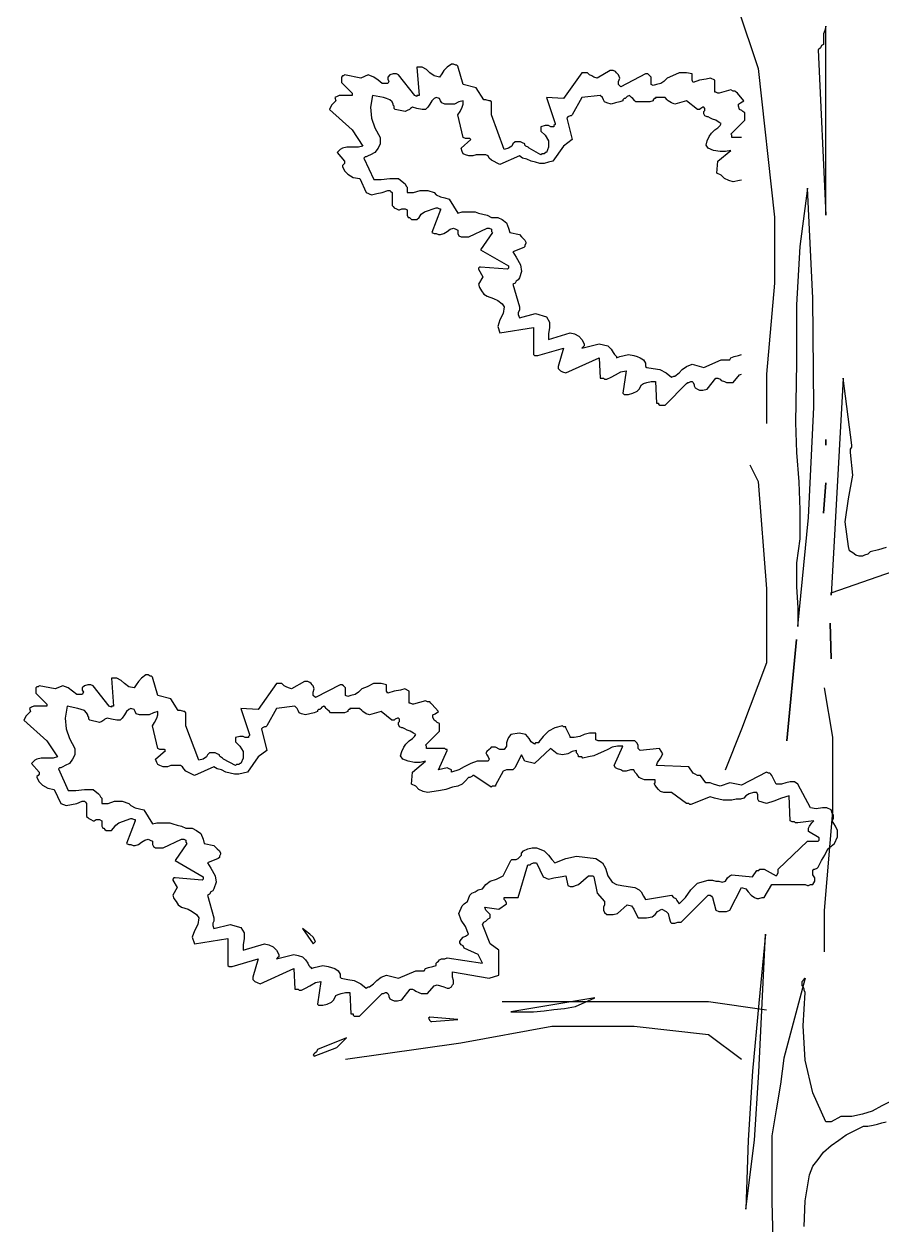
# Model space of a CAD drawing. Extents: x 46.7 to 52.5, y -126.6 to -115.8.
# Drawn here: x 47.788 to 49.809, y -121.853 to -119.026 of the extents above; entities that cross this region are included whole.
import ezdxf

# ---------------------------------------------------------------- set-up
doc = ezdxf.new("R2010")
doc.units = 0
doc.header["$MEASUREMENT"] = 0
doc.layers.get('0').update_dxf_attribs({"linetype": 'CONTINUOUS'})
doc.layers.add('7', color=7, linetype='CONTINUOUS')

msp = doc.modelspace()

# ---------------------------------------------------------------- linework, layer by layer
for points in [[(49.4197, -118.8395), (49.5169, -119.131), (49.5558, -119.4807), (49.5558, -119.6362), (49.5364, -119.8499), (49.5364, -119.9665)], [(49.4975, -120.0637), (49.5169, -120.1025), (49.5364, -120.3551), (49.5364, -120.53), (49.478, -120.6855), (49.4392, -120.7826)], [(49.6724, -120.5883), (49.6919, -120.7049), (49.6919, -120.8798), (49.6724, -121.1129), (49.6724, -121.2101)], [(48.9143, -121.3267), (49.0698, -121.3267), (49.2448, -121.3267), (49.4003, -121.3267), (49.5364, -121.3461)], [(48.5449, -121.4627), (48.8171, -121.4238), (49.0309, -121.385), (49.2253, -121.385), (49.4003, -121.4044), (49.478, -121.4627)]]:
    msp.add_lwpolyline(points)
at = {"layer": '7', "linetype": 'CONTINUOUS'}
for points in [[(49.6762, -119.4707), (49.6762, -119.0311), (49.6737, -119.0412), (49.6711, -119.0489), (49.6711, -119.059), (49.6711, -119.0692), (49.6711, -119.0743), (49.666, -119.0768), (49.6635, -119.0819), (49.6584, -119.087), (49.6762, -119.4757), (49.6762, -119.4757), (49.6762, -119.4732), (49.6762, -119.4707), (49.6762, -119.4707)], [(49.478, -119.2931), (49.4579, -119.2931), (49.4553, -119.2931), (49.4553, -119.2906), (49.4553, -119.288), (49.4528, -119.2855), (49.4858, -119.2524), (49.4858, -119.2499), (49.4858, -119.2474), (49.4858, -119.2448), (49.4858, -119.2397), (49.4858, -119.2347), (49.4807, -119.2321), (49.4782, -119.2296), (49.4731, -119.227), (49.4706, -119.2194), (49.4706, -119.2143), (49.4757, -119.2118), (49.4833, -119.2067), (49.468, -119.1889), (49.4655, -119.1864), (49.463, -119.1838), (49.4579, -119.1838), (49.4528, -119.1813), (49.4248, -119.1889), (49.4223, -119.1889), (49.4172, -119.1864), (49.4147, -119.1864), (49.4147, -119.1838), (49.4147, -119.1584), (49.4045, -119.1533), (49.3943, -119.1559), (49.3791, -119.1584), (49.3639, -119.1635), (49.3613, -119.1584), (49.3613, -119.1533), (49.3613, -119.1483), (49.3613, -119.1432), (49.3486, -119.1406), (49.3308, -119.1406), (49.3156, -119.1483), (49.3029, -119.1533), (49.2952, -119.161), (49.2876, -119.166), (49.2775, -119.1686), (49.2698, -119.1711), (49.2648, -119.1686), (49.2648, -119.1635), (49.2648, -119.1559), (49.2648, -119.1508), (49.2622, -119.1483), (49.2597, -119.1457), (49.2571, -119.1432), (49.252, -119.1432), (49.1936, -119.1737), (49.1885, -119.1686), (49.1885, -119.161), (49.1911, -119.1533), (49.1885, -119.1457), (49.186, -119.1432), (49.1834, -119.1406), (49.1809, -119.1381), (49.1758, -119.1356), (49.1758, -119.1356), (49.1733, -119.1356), (49.1682, -119.1356), (49.1682, -119.1356), (49.1377, -119.1533), (49.1301, -119.1508), (49.125, -119.1483), (49.1199, -119.1457), (49.1148, -119.1406), (49.1123, -119.1406), (49.1098, -119.1406), (49.1047, -119.1406), (49.1021, -119.1406), (49.0589, -119.2016), (49.0183, -119.1991), (49.0386, -119.2601), (49.0386, -119.2626), (49.0361, -119.2651), (49.0361, -119.2677), (49.0335, -119.2677), (49.0284, -119.2677), (49.0234, -119.2651), (49.0157, -119.2651), (49.0056, -119.2677), (49.0056, -119.2677), (49.0056, -119.2728), (49.0056, -119.2753), (49.0056, -119.2779), (49.0157, -119.288), (49.0234, -119.3007), (49.0234, -119.316), (49.0183, -119.3287), (49.0157, -119.3287), (49.0132, -119.3312), (49.0081, -119.3312), (49.0056, -119.3338), (48.9776, -119.3185), (48.9751, -119.316), (48.97, -119.3134), (48.9675, -119.3109), (48.9675, -119.3083), (48.9624, -119.3058), (48.9573, -119.3033), (48.9497, -119.3033), (48.9446, -119.3033), (48.9395, -119.3083), (48.937, -119.3134), (48.9293, -119.3185), (48.9192, -119.321), (48.8887, -119.2397), (48.8887, -119.2092), (48.8861, -119.2067), (48.8836, -119.2067), (48.876, -119.2042), (48.8709, -119.2042), (48.8531, -119.1762), (48.8226, -119.1686), (48.8099, -119.1254), (48.8074, -119.1229), (48.8048, -119.1229), (48.7997, -119.1203), (48.7947, -119.1203), (48.7845, -119.1279), (48.7769, -119.1356), (48.7718, -119.1432), (48.7667, -119.1508), (48.754, -119.1483), (48.7438, -119.1406), (48.7362, -119.133), (48.7261, -119.1279), (48.7235, -119.1279), (48.721, -119.1279), (48.7159, -119.1279), (48.7134, -119.1279), (48.7184, -119.194), (48.7134, -119.194), (48.7134, -119.1965), (48.7134, -119.1965), (48.7083, -119.194), (48.6702, -119.1457), (48.6651, -119.1432), (48.66, -119.1432), (48.6575, -119.1432), (48.6498, -119.1457), (48.6447, -119.1508), (48.6447, -119.1559), (48.6473, -119.161), (48.6447, -119.166), (48.632, -119.166), (48.6219, -119.1584), (48.6117, -119.1508), (48.599, -119.1457), (48.5812, -119.1533), (48.5431, -119.1457), (48.5406, -119.1483), (48.5406, -119.1483), (48.538, -119.1483), (48.5355, -119.1508), (48.5355, -119.1635), (48.5431, -119.1711), (48.5533, -119.1813), (48.5609, -119.1889), (48.5609, -119.1889), (48.5609, -119.1915), (48.5609, -119.194), (48.5609, -119.194), (48.538, -119.194), (48.5329, -119.194), (48.5304, -119.194), (48.5253, -119.1965), (48.5202, -119.1991), (48.5228, -119.2067), (48.5177, -119.2118), (48.5126, -119.2169), (48.5075, -119.227), (48.5609, -119.2753), (48.5863, -119.3134), (48.5761, -119.316), (48.5634, -119.316), (48.5482, -119.316), (48.538, -119.3185), (48.5329, -119.321), (48.5304, -119.3236), (48.5279, -119.3261), (48.5253, -119.3287), (48.5431, -119.349), (48.5431, -119.3541), (48.5406, -119.3566), (48.538, -119.3592), (48.538, -119.3617), (48.5431, -119.3719), (48.5507, -119.3795), (48.5634, -119.3871), (48.5787, -119.3897), (48.5939, -119.4227), (48.6066, -119.4278), (48.6193, -119.4252), (48.632, -119.4227), (48.6447, -119.4176), (48.6473, -119.4176), (48.6498, -119.4176), (48.6524, -119.4201), (48.6549, -119.4227), (48.6549, -119.4532), (48.6575, -119.4557), (48.66, -119.4583), (48.6651, -119.4608), (48.6702, -119.4633), (48.6727, -119.4633), (48.6778, -119.4608), (48.6803, -119.4608), (48.6854, -119.4608), (48.6905, -119.4633), (48.6905, -119.4684), (48.6905, -119.476), (48.693, -119.4811), (48.6956, -119.4811), (48.6981, -119.4837), (48.7007, -119.4862), (48.7032, -119.4862), (48.7134, -119.4862), (48.7184, -119.4811), (48.7235, -119.4735), (48.7311, -119.4684), (48.7591, -119.4583), (48.7616, -119.4583), (48.7667, -119.4608), (48.7693, -119.4608), (48.7693, -119.4633), (48.7489, -119.5167), (48.754, -119.5192), (48.7591, -119.5192), (48.7642, -119.5218), (48.7693, -119.5218), (48.7769, -119.5192), (48.7845, -119.5142), (48.7921, -119.5091), (48.7997, -119.5065), (48.8048, -119.5091), (48.8099, -119.5116), (48.8099, -119.5192), (48.8125, -119.5243), (48.8175, -119.5269), (48.8226, -119.5269), (48.8302, -119.5269), (48.8353, -119.5269), (48.8785, -119.5065), (48.8836, -119.5065), (48.8887, -119.5091), (48.8887, -119.5142), (48.8912, -119.5167), (48.8633, -119.5574), (48.9293, -119.5955), (48.9293, -119.598), (48.9293, -119.598), (48.9293, -119.6006), (48.9268, -119.6031), (48.8633, -119.598), (48.8633, -119.598), (48.8607, -119.598), (48.8582, -119.6006), (48.8582, -119.6031), (48.8684, -119.6209), (48.8582, -119.6387), (48.8607, -119.6463), (48.8658, -119.6539), (48.8709, -119.6615), (48.8785, -119.6666), (48.8938, -119.6717), (48.9039, -119.6768), (48.9141, -119.6844), (48.9192, -119.692), (48.9166, -119.7073), (48.909, -119.7225), (48.9039, -119.7378), (48.909, -119.753), (48.9878, -119.7403), (48.9878, -119.8038), (48.9903, -119.8064), (48.9929, -119.8064), (48.9954, -119.8064), (48.9979, -119.8064), (49.0589, -119.7886), (49.0462, -119.8318), (49.0462, -119.8369), (49.0513, -119.842), (49.0564, -119.8445), (49.064, -119.847), (49.1428, -119.8115), (49.1453, -119.8597), (49.1479, -119.8597), (49.1529, -119.8597), (49.1555, -119.8623), (49.1606, -119.8623), (49.1707, -119.8572), (49.1809, -119.8521), (49.1936, -119.8445), (49.2063, -119.842), (49.1987, -119.8953), (49.2012, -119.8979), (49.2063, -119.8979), (49.2089, -119.8979), (49.2114, -119.8979), (49.2216, -119.8953), (49.2317, -119.8902), (49.2368, -119.8852), (49.2419, -119.875), (49.247, -119.8724), (49.2546, -119.8699), (49.2648, -119.8674), (49.2749, -119.8674), (49.2775, -119.9182), (49.28, -119.9182), (49.2825, -119.9182), (49.2825, -119.9207), (49.2851, -119.9233)], [(49.478, -119.3939), (49.4731, -119.3947), (49.4579, -119.3973), (49.4477, -119.3947), (49.4375, -119.3897), (49.4299, -119.382), (49.4198, -119.377), (49.4223, -119.349), (49.4528, -119.3236), (49.4401, -119.3261), (49.4274, -119.3261), (49.4121, -119.3236), (49.3994, -119.3185), (49.3943, -119.3109), (49.3969, -119.3007), (49.402, -119.2906), (49.407, -119.2829), (49.4147, -119.2753), (49.4223, -119.2702), (49.4274, -119.2651), (49.4299, -119.2601), (49.4248, -119.2575), (49.4172, -119.2524), (49.4096, -119.2499), (49.4045, -119.2474), (49.3994, -119.2448), (49.3969, -119.2448), (49.3918, -119.2423), (49.3893, -119.2372), (49.3893, -119.2321), (49.3918, -119.2296), (49.3918, -119.2245), (49.3893, -119.2219), (49.3867, -119.2219), (49.3816, -119.2245), (49.3791, -119.227), (49.374, -119.227), (49.3486, -119.2067), (49.3207, -119.2143), (49.313, -119.2118), (49.3054, -119.2067), (49.3029, -119.2042), (49.2978, -119.1991), (49.2749, -119.1991), (49.2749, -119.2016), (49.2724, -119.2016), (49.2698, -119.2042), (49.2698, -119.2067), (49.2622, -119.2092), (49.252, -119.2092), (49.2444, -119.2092), (49.2343, -119.2092), (49.2292, -119.2092), (49.2266, -119.2067), (49.2216, -119.2016), (49.219, -119.1991), (49.2165, -119.1965), (49.2139, -119.194), (49.2089, -119.1965), (49.2063, -119.1991), (49.2038, -119.2016), (49.2012, -119.2016), (49.1987, -119.2042), (49.1987, -119.2067), (49.1911, -119.2092), (49.1809, -119.2118), (49.1707, -119.2143), (49.1606, -119.2118), (49.1555, -119.2092), (49.1529, -119.2042), (49.1504, -119.1991), (49.1453, -119.194), (49.1021, -119.1991), (49.0793, -119.2397), (49.0767, -119.2423), (49.0742, -119.2423), (49.0691, -119.2448), (49.0666, -119.2474), (49.0793, -119.2982), (49.0589, -119.3134), (49.0335, -119.349), (49.0234, -119.3515), (49.0132, -119.3541), (49.003, -119.3541), (48.9929, -119.3515), (48.9827, -119.349), (48.9725, -119.3439), (48.9624, -119.3414), (48.9548, -119.3363), (48.909, -119.3566), (48.8887, -119.3465), (48.8836, -119.3414), (48.8811, -119.3363), (48.876, -119.3338), (48.8709, -119.3338), (48.8607, -119.3338), (48.8531, -119.3338), (48.8455, -119.3363), (48.8353, -119.3363), (48.8277, -119.3338), (48.8226, -119.3312), (48.8201, -119.3261), (48.8175, -119.3185), (48.8404, -119.2982), (48.8379, -119.2956), (48.8353, -119.2956), (48.8277, -119.2956), (48.8226, -119.2931), (48.8099, -119.2397), (48.815, -119.2321), (48.8201, -119.2219), (48.8226, -119.2143), (48.8226, -119.2067), (48.8125, -119.2092), (48.8023, -119.2143), (48.7921, -119.2143), (48.7794, -119.2143), (48.7718, -119.2118), (48.7693, -119.2067), (48.7667, -119.2016), (48.7591, -119.1991), (48.754, -119.2016), (48.7489, -119.2067), (48.7438, -119.2143), (48.7388, -119.2219), (48.7337, -119.227), (48.7261, -119.227), (48.7134, -119.2245), (48.7032, -119.2219), (48.6981, -119.2245), (48.6956, -119.227), (48.6905, -119.2296), (48.6854, -119.2321), (48.6625, -119.227), (48.66, -119.2245), (48.66, -119.2194), (48.6575, -119.2169), (48.6575, -119.2143), (48.6549, -119.2092), (48.6498, -119.2042), (48.6422, -119.2016), (48.6346, -119.1991), (48.6092, -119.194), (48.6041, -119.2219), (48.6066, -119.2474), (48.6143, -119.2702), (48.627, -119.2931), (48.627, -119.3083), (48.6219, -119.3185), (48.6143, -119.3287), (48.6041, -119.3338), (48.599, -119.3363), (48.5939, -119.3388), (48.5914, -119.3388), (48.5888, -119.3414), (48.6117, -119.3922), (48.6295, -119.3922), (48.6498, -119.3897), (48.6702, -119.3897), (48.6829, -119.3998), (48.6854, -119.4024), (48.6879, -119.4074), (48.6905, -119.41), (48.6905, -119.41), (48.6905, -119.4125), (48.6905, -119.4151), (48.6905, -119.4176), (48.6905, -119.4227), (48.7057, -119.4227), (48.721, -119.4176), (48.7388, -119.4176), (48.754, -119.4227), (48.7591, -119.4278), (48.7693, -119.4329), (48.7794, -119.4354), (48.7896, -119.4379), (48.8099, -119.471), (48.8201, -119.4684), (48.8302, -119.4684), (48.8404, -119.4684), (48.8506, -119.4684), (48.8582, -119.471), (48.8684, -119.4735), (48.8785, -119.476), (48.8887, -119.4811), (48.8912, -119.4811), (48.8938, -119.4811), (48.8988, -119.4811), (48.9039, -119.4811), (48.9141, -119.4862), (48.9243, -119.4938), (48.9293, -119.5065), (48.9319, -119.5167), (48.9548, -119.5218), (48.9598, -119.5269), (48.9624, -119.5294), (48.9675, -119.5345), (48.97, -119.5396), (48.97, -119.5421), (48.9675, -119.5472), (48.9675, -119.5497), (48.9649, -119.5523), (48.9395, -119.5624), (48.9471, -119.5751), (48.9573, -119.5929), (48.9598, -119.6082), (48.9548, -119.6234), (48.9522, -119.6285), (48.9471, -119.6311), (48.9446, -119.6361), (48.9395, -119.6387), (48.9548, -119.692), (48.9548, -119.6997), (48.9522, -119.7047), (48.9522, -119.7098), (48.9548, -119.7174), (48.9929, -119.7073), (49.0183, -119.7149), (49.0259, -119.7276), (49.0259, -119.7403), (49.0234, -119.7556), (49.0234, -119.7683), (49.0742, -119.753), (49.0843, -119.7556), (49.0945, -119.7606), (49.1021, -119.7683), (49.1072, -119.7784), (49.1072, -119.781), (49.1072, -119.7835), (49.1047, -119.7861), (49.1021, -119.7886), (49.1428, -119.7784), (49.1529, -119.781), (49.1631, -119.7835), (49.1707, -119.7911), (49.1758, -119.7988), (49.1784, -119.8038), (49.1809, -119.8064), (49.1834, -119.8089), (49.1834, -119.8115), (49.1911, -119.8089), (49.2012, -119.8064), (49.2114, -119.8038), (49.2241, -119.8064), (49.2317, -119.8089), (49.2393, -119.8115), (49.247, -119.8165), (49.252, -119.8242), (49.252, -119.8267), (49.252, -119.8292), (49.252, -119.8318), (49.2546, -119.8343), (49.2698, -119.8369), (49.2851, -119.8394), (49.3003, -119.847), (49.313, -119.8572), (49.313, -119.8572), (49.3181, -119.8547), (49.3207, -119.8547), (49.3207, -119.8547)], [(49.6101, -120.4439), (49.6355, -120.1872), (49.6482, -119.928), (49.6457, -119.6714), (49.633, -119.4122), (49.6152, -119.5494), (49.6076, -119.6866), (49.6076, -119.8239), (49.605, -119.9636), (49.6076, -120.0348), (49.6127, -120.1034), (49.6152, -120.1694), (49.6152, -120.238), (49.6076, -120.2939), (49.6076, -120.3498), (49.6101, -120.4007), (49.6101, -120.4439)], [(49.3207, -119.8547), (49.3308, -119.847), (49.3384, -119.8394), (49.3486, -119.8318), (49.3613, -119.8267), (49.3893, -119.8343), (49.4299, -119.8165), (49.4502, -119.8165), (49.4528, -119.8115), (49.4604, -119.8089), (49.4706, -119.8064), (49.478, -119.8039)], [(49.2851, -119.9233), (49.2876, -119.9233), (49.2927, -119.9233), (49.2952, -119.9233), (49.2978, -119.9233), (49.3486, -119.8724), (49.3511, -119.8699), (49.3537, -119.8699), (49.3588, -119.8674), (49.3613, -119.8674), (49.3639, -119.8699), (49.3664, -119.875), (49.3664, -119.8775), (49.3689, -119.8826), (49.374, -119.8852), (49.3791, -119.8877), (49.3867, -119.8877), (49.3969, -119.8852), (49.4172, -119.8597), (49.4223, -119.8597), (49.4274, -119.8623), (49.4299, -119.8648), (49.4375, -119.8674), (49.4426, -119.8699), (49.4477, -119.8699), (49.4528, -119.8699), (49.4579, -119.8699), (49.4731, -119.8521), (49.478, -119.8505)], [(49.8185, -120.2584), (49.8007, -120.2635), (49.7804, -120.2685), (49.7753, -120.2736), (49.7677, -120.2762), (49.7626, -120.2787), (49.755, -120.2787), (49.7473, -120.2762), (49.7397, -120.2711), (49.7321, -120.266), (49.7296, -120.2558), (49.7219, -120.1974), (49.7296, -120.144), (49.7397, -120.0881), (49.7346, -120.0348), (49.7346, -120.0271), (49.7372, -120.0221), (49.7372, -120.0195), (49.7372, -120.017), (49.7169, -119.8594), (49.6889, -120.3702)], [(49.6762, -120.017), (49.6762, -120.0144), (49.6762, -120.0094), (49.6762, -120.0068), (49.6762, -120.0043), (49.6762, -120.0068), (49.6762, -120.0094), (49.6762, -120.0144), (49.6762, -120.017)], [(49.6711, -120.1771), (49.6762, -120.1059), (49.6711, -120.1771)], [(49.6889, -120.3702), (49.6889, -120.3702), (49.6889, -120.3676), (49.6889, -120.3651), (49.6889, -120.3651), (49.8719, -120.3016)], [(49.6889, -120.5201), (49.6864, -120.4362), (49.6889, -120.5201)], [(49.5847, -120.7132), (49.6076, -120.4744), (49.5847, -120.7132)], [(48.5658, -121.3612), (48.5683, -121.3612), (48.5734, -121.3612), (48.5759, -121.3612), (48.5785, -121.3612), (48.6293, -121.3103), (48.6318, -121.3078), (48.6344, -121.3078), (48.6395, -121.3053), (48.642, -121.3053), (48.6446, -121.3078), (48.6471, -121.3129), (48.6471, -121.3154), (48.6496, -121.3205), (48.6547, -121.3231), (48.6598, -121.3256), (48.6674, -121.3256), (48.6776, -121.3231), (48.6979, -121.2976), (48.703, -121.2976), (48.7081, -121.3002), (48.7106, -121.3027), (48.7182, -121.3053), (48.7233, -121.3078), (48.7284, -121.3078), (48.7335, -121.3078), (48.7386, -121.3078), (48.7538, -121.29), (48.7614, -121.2875), (48.7691, -121.29), (48.7767, -121.2926), (48.7843, -121.2951), (48.7894, -121.2951), (48.7945, -121.2926), (48.797, -121.2875), (48.7996, -121.2849), (48.7996, -121.2773), (48.797, -121.2697), (48.797, -121.2646), (48.797, -121.257), (48.8834, -121.2722), (48.9063, -121.2646), (48.9063, -121.2062), (48.8859, -121.1909), (48.8682, -121.1452), (48.8707, -121.1401), (48.8758, -121.1376), (48.8809, -121.1325), (48.8859, -121.1299), (48.8859, -121.1223), (48.8809, -121.1172), (48.8758, -121.1121), (48.8732, -121.1045), (48.9063, -121.1096), (48.9241, -121.0969), (48.9241, -121.0944), (48.9215, -121.0893), (48.919, -121.0867), (48.919, -121.0817), (48.9241, -121.0817), (48.9266, -121.0817), (48.9317, -121.0817), (48.9342, -121.0817), (48.9393, -121.0817), (48.9444, -121.0817), (48.9469, -121.0817), (48.952, -121.0817), (48.9749, -121.0054), (48.98, -121.0054), (48.9825, -121.0029), (48.9876, -121.0003), (48.9952, -121.0003), (49.0105, -121.0334), (49.0232, -121.0385), (49.0359, -121.0359), (49.0511, -121.0334), (49.0638, -121.0308), (49.0689, -121.0537), (49.074, -121.0562), (49.0816, -121.0562), (49.0867, -121.0537), (49.0943, -121.0512), (49.1172, -121.0308), (49.1197, -121.0308), (49.1248, -121.0308), (49.1273, -121.0308), (49.1299, -121.0334), (49.1375, -121.0715), (49.1553, -121.0918), (49.1553, -121.0994), (49.1528, -121.1045), (49.1528, -121.1121), (49.1553, -121.1172), (49.1604, -121.1223), (49.168, -121.1223), (49.1756, -121.1223), (49.1858, -121.1198), (49.2087, -121.0994), (49.2188, -121.102), (49.2239, -121.1096), (49.229, -121.1198), (49.2341, -121.1299), (49.2544, -121.1299), (49.2671, -121.1274), (49.2747, -121.1223), (49.2798, -121.1147), (49.29, -121.1096), (49.3001, -121.1147), (49.3052, -121.1198), (49.3078, -121.1299), (49.3103, -121.1401), (49.3128, -121.1426), (49.3205, -121.1426), (49.3281, -121.1401), (49.3357, -121.1401), (49.3992, -121.0766), (49.4018, -121.0766), (49.4043, -121.0766), (49.4069, -121.0791), (49.4094, -121.0817), (49.417, -121.1121), (49.4246, -121.1147), (49.4348, -121.1147), (49.4424, -121.1147), (49.45, -121.1121), (49.478, -121.0588), (49.4882, -121.0613), (49.4932, -121.069), (49.5009, -121.0766), (49.5085, -121.0817), (49.5136, -121.0842), (49.5187, -121.0842), (49.5263, -121.0817), (49.5314, -121.0817), (49.5491, -121.0512), (49.6152, -121.0512), (49.6203, -121.0512), (49.6254, -121.0512), (49.6279, -121.0512), (49.633, -121.0537), (49.6355, -121.0537), (49.6406, -121.0512), (49.6432, -121.0512), (49.6457, -121.0512), (49.6508, -121.0435), (49.6508, -121.0359), (49.6457, -121.0283), (49.6457, -121.0181), (49.6482, -121.0156), (49.6508, -121.0156), (49.6559, -121.013), (49.6584, -121.0105), (49.666, -120.9953), (49.6737, -120.9826), (49.6813, -120.9673), (49.6965, -120.9546), (49.7041, -120.9394), (49.7041, -120.9241), (49.6991, -120.9139), (49.6914, -120.9012), (49.694, -120.8962), (49.694, -120.8885), (49.6914, -120.8835), (49.6889, -120.8758), (49.6787, -120.8708), (49.6686, -120.8708), (49.6533, -120.8733), (49.6406, -120.8708), (49.6101, -120.8149), (49.6025, -120.8098), (49.5923, -120.8098), (49.5822, -120.8123), (49.572, -120.8149), (49.5695, -120.8149), (49.5669, -120.8149), (49.5619, -120.8149), (49.5593, -120.8149), (49.5491, -120.7945), (49.5466, -120.792), (49.5441, -120.7894), (49.5415, -120.7894), (49.5364, -120.7869), (49.478, -120.8174), (49.45, -120.8123), (49.4272, -120.8199), (49.4196, -120.8174), (49.4119, -120.8149), (49.4043, -120.8123), (49.3941, -120.8123), (49.3814, -120.7945), (49.3764, -120.7945), (49.3738, -120.7945), (49.3687, -120.792), (49.3637, -120.7894), (49.3535, -120.7742), (49.2773, -120.7717), (49.2798, -120.764), (49.2874, -120.7539), (49.2925, -120.7437), (49.2849, -120.731), (49.2391, -120.7361), (49.2341, -120.731), (49.2341, -120.7234), (49.2315, -120.7183), (49.2264, -120.7132), (49.14, -120.7132), (49.135, -120.7107), (49.135, -120.7081), (49.135, -120.7005), (49.135, -120.6954), (49.1197, -120.6954), (49.107, -120.698), (49.0968, -120.703), (49.0841, -120.7056), (49.0816, -120.7056), (49.0765, -120.7056), (49.074, -120.7056), (49.074, -120.703), (49.0638, -120.6827), (49.0638, -120.6802), (49.0613, -120.6802), (49.0587, -120.6802), (49.0562, -120.6776), (49.0384, -120.6827), (49.0232, -120.6903), (49.0105, -120.703), (49.0003, -120.7158), (49.0003, -120.7183), (48.9978, -120.7183), (48.9927, -120.7183), (48.9901, -120.7208), (48.9825, -120.7158), (48.9774, -120.7081), (48.9698, -120.698), (48.9546, -120.6954), (48.9342, -120.698), (48.9291, -120.7056), (48.9266, -120.7107), (48.9241, -120.7183), (48.9241, -120.7259), (48.919, -120.7335), (48.9088, -120.7335), (48.8987, -120.7285), (48.8885, -120.7285), (48.8859, -120.731), (48.8834, -120.7335), (48.8783, -120.7386), (48.8758, -120.7412), (48.8783, -120.7462), (48.8809, -120.7513), (48.8834, -120.7564), (48.8809, -120.7615), (48.8555, -120.7615), (48.8402, -120.7666), (48.825, -120.7742), (48.8123, -120.7818), (48.7945, -120.7869), (48.7945, -120.7844), (48.7945, -120.7818), (48.7894, -120.7793), (48.7843, -120.7767), (48.764, -120.7818), (48.7843, -120.7361), (48.7843, -120.7335), (48.7818, -120.7335), (48.7818, -120.7335), (48.7792, -120.731), (48.7386, -120.731), (48.736, -120.731), (48.736, -120.7285), (48.736, -120.7259), (48.7335, -120.7234), (48.7665, -120.6903), (48.7665, -120.6878), (48.7665, -120.6853), (48.7665, -120.6827), (48.7665, -120.6776), (48.7665, -120.6726), (48.7614, -120.67), (48.7589, -120.6675), (48.7538, -120.6649), (48.7513, -120.6573), (48.7513, -120.6522), (48.7564, -120.6497), (48.764, -120.6446), (48.7487, -120.6268), (48.7462, -120.6243), (48.7437, -120.6217), (48.7386, -120.6217), (48.7335, -120.6192), (48.7055, -120.6268), (48.703, -120.6268), (48.6979, -120.6243), (48.6954, -120.6243), (48.6954, -120.6217), (48.6954, -120.5963), (48.6852, -120.5912), (48.675, -120.5938), (48.6598, -120.5963), (48.6446, -120.6014), (48.642, -120.5963), (48.642, -120.5912), (48.642, -120.5862), (48.642, -120.5811), (48.6293, -120.5785), (48.6115, -120.5785), (48.5963, -120.5862), (48.5836, -120.5912), (48.5759, -120.5989), (48.5683, -120.6039), (48.5582, -120.6065), (48.5505, -120.609), (48.5455, -120.6065), (48.5455, -120.6014), (48.5455, -120.5938), (48.5455, -120.5887), (48.5429, -120.5862), (48.5404, -120.5836), (48.5378, -120.5811), (48.5327, -120.5811), (48.4743, -120.6116), (48.4692, -120.6065), (48.4692, -120.5989), (48.4718, -120.5912), (48.4692, -120.5836), (48.4667, -120.5811), (48.4641, -120.5785), (48.4616, -120.576), (48.4565, -120.5735), (48.4565, -120.5735), (48.454, -120.5735), (48.4489, -120.5735), (48.4489, -120.5735), (48.4184, -120.5912), (48.4108, -120.5887), (48.4057, -120.5862), (48.4006, -120.5836), (48.3955, -120.5785), (48.393, -120.5785), (48.3905, -120.5785), (48.3854, -120.5785), (48.3828, -120.5785), (48.3396, -120.6395), (48.299, -120.637), (48.3193, -120.698), (48.3193, -120.7005), (48.3168, -120.703), (48.3168, -120.7056), (48.3142, -120.7056), (48.3091, -120.7056), (48.3041, -120.703), (48.2964, -120.703), (48.2863, -120.7056), (48.2863, -120.7056), (48.2863, -120.7107), (48.2863, -120.7132), (48.2863, -120.7158), (48.2964, -120.7259), (48.3041, -120.7386), (48.3041, -120.7539), (48.299, -120.7666), (48.2964, -120.7666), (48.2939, -120.7691), (48.2888, -120.7691), (48.2863, -120.7717), (48.2583, -120.7564), (48.2558, -120.7539), (48.2507, -120.7513), (48.2482, -120.7488), (48.2482, -120.7462), (48.2431, -120.7437), (48.238, -120.7412), (48.2304, -120.7412), (48.2253, -120.7412), (48.2202, -120.7462), (48.2177, -120.7513), (48.21, -120.7564), (48.1999, -120.7589), (48.1694, -120.6776), (48.1694, -120.6471), (48.1668, -120.6446), (48.1643, -120.6446), (48.1567, -120.6421), (48.1516, -120.6421), (48.1338, -120.6141), (48.1033, -120.6065), (48.0906, -120.5633), (48.0881, -120.5608), (48.0855, -120.5608), (48.0804, -120.5582), (48.0754, -120.5582), (48.0652, -120.5658), (48.0576, -120.5735), (48.0525, -120.5811), (48.0474, -120.5887), (48.0347, -120.5862), (48.0245, -120.5785), (48.0169, -120.5709), (48.0068, -120.5658), (48.0042, -120.5658), (48.0017, -120.5658), (47.9966, -120.5658), (47.9941, -120.5658), (47.9991, -120.6319), (47.9941, -120.6319), (47.9941, -120.6344), (47.9941, -120.6344), (47.989, -120.6319), (47.9509, -120.5836), (47.9458, -120.5811), (47.9407, -120.5811), (47.9382, -120.5811), (47.9305, -120.5836), (47.9254, -120.5887), (47.9254, -120.5938), (47.928, -120.5989), (47.9254, -120.6039), (47.9127, -120.6039), (47.9026, -120.5963), (47.8924, -120.5887), (47.8797, -120.5836), (47.8619, -120.5912), (47.8238, -120.5836), (47.8213, -120.5862), (47.8213, -120.5862), (47.8187, -120.5862), (47.8162, -120.5887), (47.8162, -120.6014), (47.8238, -120.609), (47.834, -120.6192), (47.8416, -120.6268), (47.8416, -120.6268), (47.8416, -120.6294), (47.8416, -120.6319), (47.8416, -120.6319), (47.8187, -120.6319), (47.8136, -120.6319), (47.8111, -120.6319), (47.806, -120.6344), (47.8009, -120.637), (47.8035, -120.6446), (47.7984, -120.6497), (47.7933, -120.6548), (47.7882, -120.6649), (47.8416, -120.7132), (47.867, -120.7513), (47.8568, -120.7539), (47.8441, -120.7539), (47.8289, -120.7539), (47.8187, -120.7564), (47.8136, -120.7589), (47.8111, -120.7615), (47.8086, -120.764), (47.806, -120.7666), (47.8238, -120.7869), (47.8238, -120.792), (47.8213, -120.7945), (47.8187, -120.7971), (47.8187, -120.7996), (47.8238, -120.8098), (47.8314, -120.8174), (47.8441, -120.825), (47.8594, -120.8276), (47.8746, -120.8606), (47.8873, -120.8657), (47.9, -120.8631), (47.9127, -120.8606), (47.9254, -120.8555), (47.928, -120.8555), (47.9305, -120.8555), (47.9331, -120.858), (47.9356, -120.8606), (47.9356, -120.8911), (47.9382, -120.8936), (47.9407, -120.8962), (47.9458, -120.8987), (47.9509, -120.9012), (47.9534, -120.9012), (47.9585, -120.8987), (47.961, -120.8987), (47.9661, -120.8987), (47.9712, -120.9012), (47.9712, -120.9063), (47.9712, -120.9139), (47.9737, -120.919), (47.9763, -120.919), (47.9788, -120.9216), (47.9814, -120.9241), (47.9839, -120.9241), (47.9941, -120.9241), (47.9991, -120.919), (48.0042, -120.9114), (48.0118, -120.9063), (48.0398, -120.8962), (48.0423, -120.8962), (48.0474, -120.8987), (48.05, -120.8987), (48.05, -120.9012), (48.0296, -120.9546), (48.0347, -120.9571), (48.0398, -120.9571), (48.0449, -120.9597), (48.05, -120.9597), (48.0576, -120.9571), (48.0652, -120.9521), (48.0728, -120.947), (48.0804, -120.9444), (48.0855, -120.947), (48.0906, -120.9495), (48.0906, -120.9571), (48.0932, -120.9622), (48.0982, -120.9648), (48.1033, -120.9648), (48.1109, -120.9648), (48.116, -120.9648), (48.1592, -120.9444), (48.1643, -120.9444), (48.1694, -120.947), (48.1694, -120.9521), (48.1719, -120.9546), (48.144, -120.9953), (48.21, -121.0334), (48.21, -121.0359), (48.21, -121.0359), (48.21, -121.0385), (48.2075, -121.041), (48.144, -121.0359), (48.144, -121.0359), (48.1414, -121.0359), (48.1389, -121.0385), (48.1389, -121.041), (48.1491, -121.0588), (48.1389, -121.0766), (48.1414, -121.0842), (48.1465, -121.0918), (48.1516, -121.0994), (48.1592, -121.1045), (48.1745, -121.1096), (48.1846, -121.1147), (48.1948, -121.1223), (48.1999, -121.1299), (48.1973, -121.1452), (48.1897, -121.1604), (48.1846, -121.1757), (48.1897, -121.1909), (48.2685, -121.1782), (48.2685, -121.2417), (48.271, -121.2443), (48.2736, -121.2443), (48.2761, -121.2443), (48.2786, -121.2443), (48.3396, -121.2265), (48.3269, -121.2697), (48.3269, -121.2748), (48.332, -121.2799), (48.3371, -121.2824), (48.3447, -121.2849), (48.4235, -121.2494), (48.426, -121.2976), (48.4286, -121.2976), (48.4336, -121.2976), (48.4362, -121.3002), (48.4413, -121.3002), (48.4514, -121.2951), (48.4616, -121.29), (48.4743, -121.2824), (48.487, -121.2799), (48.4794, -121.3332), (48.4819, -121.3358), (48.487, -121.3358), (48.4896, -121.3358), (48.4921, -121.3358), (48.5023, -121.3332), (48.5124, -121.3281), (48.5175, -121.3231), (48.5226, -121.3129), (48.5277, -121.3103), (48.5353, -121.3078), (48.5455, -121.3053), (48.5556, -121.3053), (48.5582, -121.3561), (48.5607, -121.3561), (48.5632, -121.3561), (48.5632, -121.3586), (48.5658, -121.3612)], [(48.6014, -121.2926), (48.6115, -121.2849), (48.6191, -121.2773), (48.6293, -121.2697), (48.642, -121.2646), (48.67, -121.2722), (48.7106, -121.2544), (48.7309, -121.2544), (48.7335, -121.2494), (48.7411, -121.2468), (48.7513, -121.2443), (48.7589, -121.2417), (48.7589, -121.2392), (48.7589, -121.2367), (48.7614, -121.2341), (48.764, -121.2316), (48.7665, -121.229), (48.7716, -121.2265), (48.7792, -121.2265), (48.7843, -121.224), (48.8682, -121.2367), (48.858, -121.2163), (48.825, -121.2011), (48.8224, -121.196), (48.8173, -121.1935), (48.8148, -121.1884), (48.8148, -121.1858), (48.8173, -121.1808), (48.8224, -121.1757), (48.8275, -121.1731), (48.8351, -121.168), (48.8275, -121.1503), (48.8173, -121.135), (48.8123, -121.1198), (48.8199, -121.102), (48.8224, -121.0994), (48.825, -121.0969), (48.8275, -121.0944), (48.8326, -121.0918), (48.8377, -121.0766), (48.8427, -121.0715), (48.8504, -121.069), (48.858, -121.0639), (48.8682, -121.0613), (48.8758, -121.0512), (48.8859, -121.0435), (48.9012, -121.0385), (48.9164, -121.0308), (48.9342, -120.9953), (48.9368, -120.9927), (48.9393, -120.9927), (48.9469, -120.9927), (48.952, -120.9902), (48.9546, -120.9876), (48.9571, -120.9851), (48.9596, -120.9826), (48.9596, -120.9775), (48.9647, -120.9724), (48.9749, -120.9673), (48.985, -120.9648), (48.9952, -120.9648), (49.013, -120.9724), (49.0232, -120.9826), (49.0308, -120.9927), (49.0384, -121.0003), (49.0638, -120.9902), (49.0892, -120.9851), (49.135, -120.9902), (49.1502, -121.0003), (49.1578, -121.013), (49.1629, -121.0308), (49.1731, -121.0461), (49.1832, -121.0512), (49.1959, -121.0537), (49.2112, -121.0562), (49.2264, -121.0588), (49.2366, -121.0639), (49.2417, -121.069), (49.2468, -121.0791), (49.2519, -121.0867), (49.3128, -121.0766), (49.3179, -121.0817), (49.323, -121.0842), (49.3255, -121.0893), (49.3306, -121.0969), (49.3459, -121.0817), (49.3586, -121.0639), (49.3738, -121.0486), (49.3992, -121.041), (49.4094, -121.041), (49.417, -121.0435), (49.4246, -121.0435), (49.4323, -121.0461), (49.4399, -121.0435), (49.445, -121.0359), (49.45, -121.0308), (49.4551, -121.0283), (49.5034, -121.0334), (49.5136, -121.0181), (49.5187, -121.0181), (49.5212, -121.0156), (49.5263, -121.0156), (49.5314, -121.0156), (49.5593, -121.0308), (49.5619, -121.0283), (49.5644, -121.0232), (49.5644, -121.0207), (49.5644, -121.0156), (49.633, -120.9495), (49.6584, -120.9495), (49.6584, -120.9495), (49.661, -120.947), (49.661, -120.9444), (49.661, -120.9419), (49.6355, -120.9267), (49.6355, -120.919), (49.6381, -120.9139), (49.6432, -120.9063), (49.6482, -120.9012), (49.6101, -120.9063), (49.605, -120.9063), (49.6025, -120.9038), (49.5974, -120.9038), (49.5923, -120.9012), (49.5898, -120.8428), (49.572, -120.8479), (49.5542, -120.8555), (49.5364, -120.8606), (49.5187, -120.8555), (49.5161, -120.8504), (49.5161, -120.8453), (49.5161, -120.8403), (49.5136, -120.8352), (49.506, -120.8352), (49.4958, -120.8377), (49.4882, -120.8428), (49.4831, -120.8479), (49.4755, -120.8504), (49.4653, -120.8504), (49.4551, -120.853), (49.445, -120.853), (49.4348, -120.853), (49.4246, -120.8504), (49.4145, -120.8479), (49.4043, -120.8453), (49.3586, -120.8631), (49.356, -120.8631), (49.3535, -120.8606), (49.3509, -120.8606), (49.3484, -120.8606), (49.3128, -120.8352), (49.3078, -120.8352), (49.3052, -120.8352), (49.3001, -120.8352), (49.295, -120.8352), (49.2874, -120.8326), (49.2823, -120.8276), (49.2773, -120.8225), (49.2747, -120.8174), (49.2722, -120.8149), (49.2747, -120.8123), (49.2747, -120.8072), (49.2747, -120.8047), (49.2493, -120.8047), (49.2417, -120.8021), (49.2366, -120.7996), (49.2315, -120.792), (49.2264, -120.7869), (49.2239, -120.7818), (49.2163, -120.7818), (49.2061, -120.7844), (49.1985, -120.7844), (49.1934, -120.7818), (49.1858, -120.7793), (49.1807, -120.7767), (49.1782, -120.7717), (49.1985, -120.7259), (49.1858, -120.7259), (49.1731, -120.7285), (49.1629, -120.7335), (49.1528, -120.7386), (49.14, -120.7437), (49.1299, -120.7488), (49.1172, -120.7513), (49.1045, -120.7539), (49.1019, -120.7513), (49.0968, -120.7513), (49.0943, -120.7513), (49.0943, -120.7513), (49.0943, -120.7488), (49.0918, -120.7437), (49.0892, -120.7412), (49.0892, -120.7361), (49.0791, -120.7386), (49.0689, -120.7437), (49.0562, -120.7462), (49.0435, -120.7437), (49.0282, -120.731), (48.9901, -120.7666), (48.9673, -120.7615), (48.9596, -120.7462), (48.9444, -120.7767), (48.9393, -120.7818), (48.9317, -120.7818), (48.9241, -120.7818), (48.9164, -120.7844), (48.8987, -120.8174), (48.8987, -120.8199), (48.8961, -120.8199), (48.891, -120.8199), (48.8885, -120.8225), (48.8478, -120.7945), (48.8453, -120.7945), (48.8427, -120.7971), (48.8377, -120.7996), (48.8351, -120.7996), (48.8275, -120.8072), (48.8199, -120.8149), (48.8097, -120.8199), (48.797, -120.8225), (48.7818, -120.8276), (48.7691, -120.8301), (48.7538, -120.8326), (48.7386, -120.8352), (48.7284, -120.8326), (48.7182, -120.8276), (48.7106, -120.8199), (48.7005, -120.8149), (48.703, -120.7869), (48.7335, -120.7615), (48.7208, -120.764), (48.7081, -120.764), (48.6928, -120.7615), (48.6801, -120.7564), (48.675, -120.7488), (48.6776, -120.7386), (48.6827, -120.7285), (48.6877, -120.7208), (48.6954, -120.7132), (48.703, -120.7081), (48.7081, -120.703), (48.7106, -120.698), (48.7055, -120.6954), (48.6979, -120.6903), (48.6903, -120.6878), (48.6852, -120.6853), (48.6801, -120.6827), (48.6776, -120.6827), (48.6725, -120.6802), (48.67, -120.6751), (48.67, -120.67), (48.6725, -120.6675), (48.6725, -120.6624), (48.67, -120.6598), (48.6674, -120.6598), (48.6623, -120.6624), (48.6598, -120.6649), (48.6547, -120.6649), (48.6293, -120.6446), (48.6014, -120.6522), (48.5937, -120.6497), (48.5861, -120.6446), (48.5836, -120.6421), (48.5785, -120.637), (48.5556, -120.637), (48.5556, -120.6395), (48.5531, -120.6395), (48.5505, -120.6421), (48.5505, -120.6446), (48.5429, -120.6471), (48.5327, -120.6471), (48.5251, -120.6471), (48.515, -120.6471), (48.5099, -120.6471), (48.5073, -120.6446), (48.5023, -120.6395), (48.4997, -120.637), (48.4972, -120.6344), (48.4946, -120.6319), (48.4896, -120.6344), (48.487, -120.637), (48.4845, -120.6395), (48.4819, -120.6395), (48.4794, -120.6421), (48.4794, -120.6446), (48.4718, -120.6471), (48.4616, -120.6497), (48.4514, -120.6522), (48.4413, -120.6497), (48.4362, -120.6471), (48.4336, -120.6421), (48.4311, -120.637), (48.426, -120.6319), (48.3828, -120.637), (48.36, -120.6776), (48.3574, -120.6802), (48.3549, -120.6802), (48.3498, -120.6827), (48.3473, -120.6853), (48.36, -120.7361), (48.3396, -120.7513), (48.3142, -120.7869), (48.3041, -120.7894), (48.2939, -120.792), (48.2837, -120.792), (48.2736, -120.7894), (48.2634, -120.7869), (48.2532, -120.7818), (48.2431, -120.7793), (48.2355, -120.7742), (48.1897, -120.7945), (48.1694, -120.7844), (48.1643, -120.7793), (48.1618, -120.7742), (48.1567, -120.7717), (48.1516, -120.7717), (48.1414, -120.7717), (48.1338, -120.7717), (48.1262, -120.7742), (48.116, -120.7742), (48.1084, -120.7717), (48.1033, -120.7691), (48.1008, -120.764), (48.0982, -120.7564), (48.1211, -120.7361), (48.1186, -120.7335), (48.116, -120.7335), (48.1084, -120.7335), (48.1033, -120.731), (48.0906, -120.6776), (48.0957, -120.67), (48.1008, -120.6598), (48.1033, -120.6522), (48.1033, -120.6446), (48.0932, -120.6471), (48.083, -120.6522), (48.0728, -120.6522), (48.0601, -120.6522), (48.0525, -120.6497), (48.05, -120.6446), (48.0474, -120.6395), (48.0398, -120.637), (48.0347, -120.6395), (48.0296, -120.6446), (48.0245, -120.6522), (48.0195, -120.6598), (48.0144, -120.6649), (48.0068, -120.6649), (47.9941, -120.6624), (47.9839, -120.6598), (47.9788, -120.6624), (47.9763, -120.6649), (47.9712, -120.6675), (47.9661, -120.67), (47.9432, -120.6649), (47.9407, -120.6624), (47.9407, -120.6573), (47.9382, -120.6548), (47.9382, -120.6522), (47.9356, -120.6471), (47.9305, -120.6421), (47.9229, -120.6395), (47.9153, -120.637), (47.8899, -120.6319), (47.8848, -120.6598), (47.8873, -120.6853), (47.895, -120.7081), (47.9077, -120.731), (47.9077, -120.7462), (47.9026, -120.7564), (47.895, -120.7666), (47.8848, -120.7717), (47.8797, -120.7742), (47.8746, -120.7767), (47.8721, -120.7767), (47.8695, -120.7793), (47.8924, -120.8301), (47.9102, -120.8301), (47.9305, -120.8276), (47.9509, -120.8276), (47.9636, -120.8377), (47.9661, -120.8403), (47.9686, -120.8453), (47.9712, -120.8479), (47.9712, -120.8479), (47.9712, -120.8504), (47.9712, -120.853), (47.9712, -120.8555), (47.9712, -120.8606), (47.9864, -120.8606), (48.0017, -120.8555), (48.0195, -120.8555), (48.0347, -120.8606), (48.0398, -120.8657), (48.05, -120.8708), (48.0601, -120.8733), (48.0703, -120.8758), (48.0906, -120.9089), (48.1008, -120.9063), (48.1109, -120.9063), (48.1211, -120.9063), (48.1313, -120.9063), (48.1389, -120.9089), (48.1491, -120.9114), (48.1592, -120.9139), (48.1694, -120.919), (48.1719, -120.919), (48.1745, -120.919), (48.1795, -120.919), (48.1846, -120.919), (48.1948, -120.9241), (48.205, -120.9317), (48.21, -120.9444), (48.2126, -120.9546), (48.2355, -120.9597), (48.2405, -120.9648), (48.2431, -120.9673), (48.2482, -120.9724), (48.2507, -120.9775), (48.2507, -120.98), (48.2482, -120.9851), (48.2482, -120.9876), (48.2456, -120.9902), (48.2202, -121.0003), (48.2278, -121.013), (48.238, -121.0308), (48.2405, -121.0461), (48.2355, -121.0613), (48.2329, -121.0664), (48.2278, -121.069), (48.2253, -121.074), (48.2202, -121.0766), (48.2355, -121.1299), (48.2355, -121.1376), (48.2329, -121.1426), (48.2329, -121.1477), (48.2355, -121.1553), (48.2736, -121.1452), (48.299, -121.1528), (48.3066, -121.1655), (48.3066, -121.1782), (48.3041, -121.1935), (48.3041, -121.2062), (48.3549, -121.1909), (48.365, -121.1935), (48.3752, -121.1985), (48.3828, -121.2062), (48.3879, -121.2163), (48.3879, -121.2189), (48.3879, -121.2214), (48.3854, -121.224), (48.3828, -121.2265), (48.4235, -121.2163), (48.4336, -121.2189), (48.4438, -121.2214), (48.4514, -121.229), (48.4565, -121.2367), (48.4591, -121.2417), (48.4616, -121.2443), (48.4641, -121.2468), (48.4641, -121.2494), (48.4718, -121.2468), (48.4819, -121.2443), (48.4921, -121.2417), (48.5048, -121.2443), (48.5124, -121.2468), (48.52, -121.2494), (48.5277, -121.2544), (48.5327, -121.2621), (48.5327, -121.2646), (48.5327, -121.2671), (48.5327, -121.2697), (48.5353, -121.2722), (48.5505, -121.2748), (48.5658, -121.2773), (48.581, -121.2849), (48.5937, -121.2951), (48.5937, -121.2951), (48.5988, -121.2926), (48.6014, -121.2926), (48.6014, -121.2926)], [(48.4743, -121.1858), (48.4692, -121.1757), (48.4616, -121.168), (48.4514, -121.1604), (48.4438, -121.1553), (48.4692, -121.1909), (48.4692, -121.1909), (48.4718, -121.1884), (48.4743, -121.1858), (48.4743, -121.1858)], [(49.4882, -121.816), (49.5085, -121.6534), (49.5187, -121.4933), (49.5263, -121.3307), (49.5339, -121.168), (49.5187, -121.3307), (49.5034, -121.4908), (49.4932, -121.6534), (49.4882, -121.816)], [(49.8287, -121.5619), (49.8083, -121.5721), (49.7855, -121.5848), (49.7626, -121.5924), (49.7372, -121.5975), (49.7118, -121.5975), (49.6889, -121.6102), (49.6864, -121.6102), (49.6838, -121.6102), (49.6787, -121.6102), (49.6762, -121.6102), (49.6457, -121.5416), (49.6279, -121.4653), (49.6228, -121.384), (49.6279, -121.3053), (49.6254, -121.3002), (49.6254, -121.2976), (49.6228, -121.2926), (49.6203, -121.29), (49.6203, -121.2849), (49.6203, -121.2799), (49.6228, -121.2773), (49.6279, -121.2722), (49.5771, -121.4603), (49.5695, -121.5212), (49.5593, -121.5822), (49.5491, -121.6432), (49.5491, -121.7067), (49.5491, -121.7982), (49.5517, -121.8872)], [(48.9393, -121.351), (48.9622, -121.351), (48.9876, -121.351), (49.013, -121.3485), (49.0359, -121.3459), (49.0613, -121.3434), (49.0867, -121.3383), (49.1096, -121.3281), (49.1324, -121.318), (48.9342, -121.351), (48.9342, -121.351), (48.9368, -121.351), (48.9393, -121.351), (48.9393, -121.351)], [(48.7487, -121.3739), (48.8097, -121.3688), (48.7437, -121.3637), (48.7411, -121.3662), (48.7437, -121.3713), (48.7462, -121.3739), (48.7487, -121.3739)], [(48.4718, -121.4552), (48.5251, -121.4349), (48.548, -121.412), (48.4794, -121.4399), (48.4768, -121.445), (48.4718, -121.4501), (48.4692, -121.4526), (48.4718, -121.4552)], [(49.6254, -121.8567), (49.6279, -121.7957), (49.6381, -121.7347), (49.6457, -121.7144), (49.6584, -121.6991), (49.6711, -121.6813), (49.6889, -121.6661), (49.7067, -121.6534), (49.7245, -121.6407), (49.7448, -121.6305), (49.7651, -121.6203), (49.7753, -121.6203), (49.788, -121.6178), (49.7982, -121.6153), (49.8083, -121.6127), (49.8185, -121.6102)]]:
    msp.add_lwpolyline(points, dxfattribs=at)

doc.saveas('drawing.dxf')
